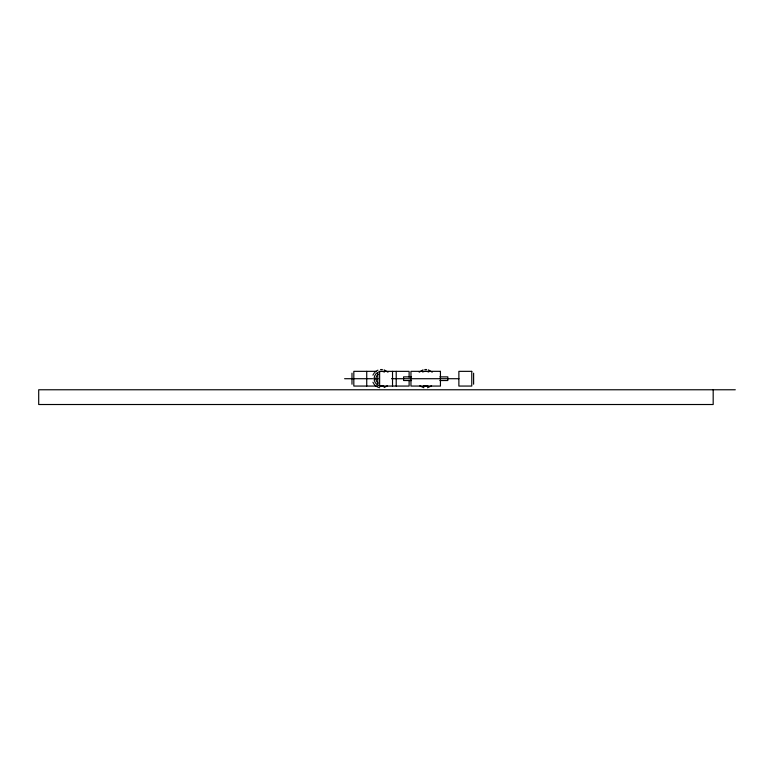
<?xml version="1.0" encoding="UTF-8"?>
<svg xmlns="http://www.w3.org/2000/svg" width="774" height="774" viewBox="0 0 774 774"><rect width="100%" height="100%" fill="white"/><g stroke="black" fill="none" stroke-linecap="round" stroke-linejoin="round"><path stroke-width="1.16" d="M372.962 375.177L373.349 374.364M373.813 373.59L374.345 372.865M374.955 372.188L376.348 371.046M419.189 372.188L423.03 369.885M387.319 385.829L384.146 387.522M431.544 385.829L427.5 387.745M377.132 370.582L377.944 370.195M380.566 369.537L382.375 369.537M424.8 369.537L426.6 369.537M376.164 371.336L353.824 371.346L353.824 386.062L377.344 386.071M411.526 376.87L403.583 376.87L403.583 380.527L411.526 380.547M439.874 376.87L447.817 376.87L447.817 380.527L439.874 380.547M344.614 378.709L372.623 378.709M374.103 378.709L378.157 378.709M391.499 378.709L403.341 378.709M403.583 378.709L447.817 378.709M448.059 378.709L458.934 378.709M735.3 389.767L38.7 389.767L38.7 404.512L713.183 404.512L713.183 389.767M423.9 387.745L419.856 385.829M379.676 387.745L377.132 386.836M428.37 369.885L432.211 372.188M384.146 369.885L387.987 372.188M376.348 386.371L374.955 385.22M373.813 383.827L374.345 384.552M372.962 382.23L373.349 383.053M473.611 373.194L473.611 384.223M409.117 377.141L409.117 371.356L379.628 371.346L379.628 386.062L409.117 386.062L409.117 380.276M396.211 371.356L396.211 386.062M392.524 371.356L392.524 386.062M377.789 373.194L377.789 384.223M366.731 371.356L366.731 386.062M351.986 373.194L351.986 384.223M378.157 383.13A5.524 5.524 0 0 1 378.157 374.277M383.546 385.781A7.372 7.372 0 0 1 374.123 378.186A7.372 7.372 0 0 1 384.533 372.004M427.78 385.781A7.372 7.372 0 0 1 423.62 385.781M422.633 372.004A7.372 7.372 0 0 1 428.767 372.004M440.445 371.336L410.955 371.336L410.955 386.062L440.445 386.071L440.445 371.356M471.772 371.346L458.876 371.346L458.876 386.062L471.772 386.062L471.772 371.356"/></g></svg>
